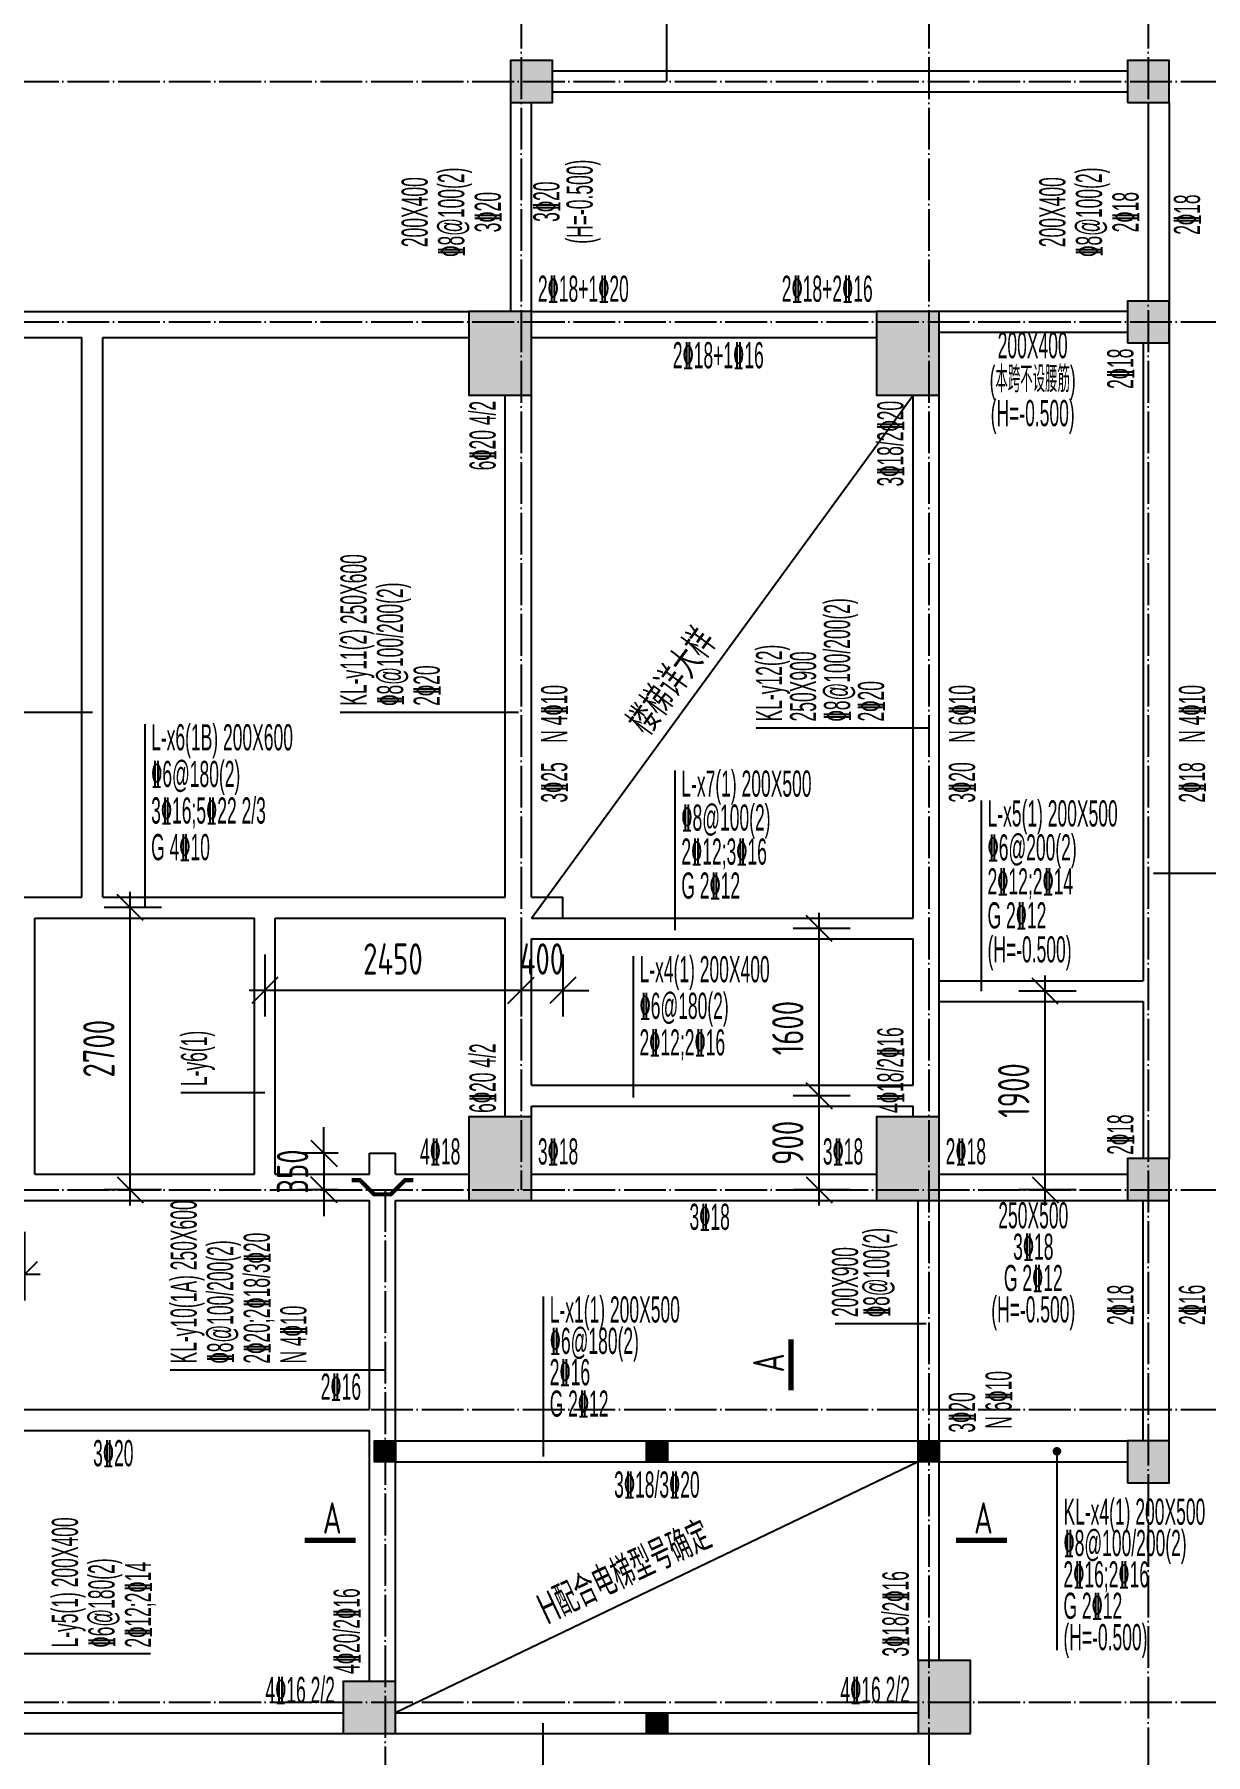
# Model space of a CAD drawing. Extents: x -441005 to 725361, y -182459 to 319313.
# Drawn here: x 336146 to 347348, y -163800 to -147350 of the extents above; entities that cross this region are included whole.
import ezdxf
from ezdxf.enums import TextEntityAlignment as Align

# ---------------------------------------------------------------- set-up
doc = ezdxf.new("R2010")
doc.units = 0
doc.header["$LTSCALE"] = 100
doc.linetypes.add('DOTE', pattern=[2.42, 2, -0.2, 0.02, -0.2])
doc.layers.get('0').update_dxf_attribs({"linetype": 'CONTINUOUS'})
doc.layers.get('Defpoints').update_dxf_attribs({"linetype": 'CONTINUOUS'})
for name, color, linetype in [('BEAM_CON', 4, 'CONTINUOUS'), ('B板筋标注', 7, 'CONTINUOUS'), ('B板细部尺寸标注', 9, 'CONTINUOUS'), ('COLU', 7, 'CONTINUOUS'), ('DOTE', 8, 'DOTE'), ('GZ', 2, 'CONTINUOUS'), ('T模板通用标注', 7, 'CONTINUOUS'), ('吊筋', 1, 'CONTINUOUS'), ('梁平法1', 3, 'CONTINUOUS'), ('梁平法2', 8, 'CONTINUOUS')]:
    doc.layers.add(name, color=color, linetype=linetype)
doc.styles.add('DIM_FONT', font='tssdeng.shx', dxfattribs={"width": 0.7, "bigfont": '1.shx'})
doc.styles.add('TSSD_Rein', font='Tssdeng.shx', dxfattribs={"width": 0.7, "bigfont": '1.shx'})
doc.styles.add('梁平法', font='xxxxx.shx', dxfattribs={"bigfont": 'dxfs.shx'})
doc.dimstyles.new('normal', dxfattribs={"dimtxt": 300, "dimasz": 1, "dimexe": 250, "dimexo": 300, "dimgap": 150, "dimtad": 1, "dimdec": 0, "dimzin": 0, "dimdsep": 46, "dimtxsty": 'DIM_FONT', "dimblk": '_DIMX', "dimblk1": '_DIMX', "dimblk2": '_DIMX', "dimcen": 0.09, "dimclrt": 7, "dimadec": 0, "dimazin": 0, "dimtfac": 1, "dimtdec": 0, "dimtix": 1, "dimtmove": 2, "dimatfit": 3, "dimldrblk": '_DIMX', "dimfxl": 0, "dimtolj": 1, "dimtzin": 0, "dimarcsym": 0})

# ---------------------------------------------------------------- blocks, each defined once
blk = doc.blocks.new('_OBLIQUE')
at = {"color": 0, "linetype": 'ByBlock'}
blk.add_line((-0.5, -0.5), (0.5, 0.5), dxfattribs=at)
blk = doc.blocks.new('*D2799')
at = {"layer": 'B板细部尺寸标注', "color": 0, "lineweight": -2}
for p, q in [((337062, -158550), (337062, -155550)), ((337360, -155700), (336812, -155700)), ((337360, -158400), (336812, -158400))]:
    blk.add_line(p, q, dxfattribs=at)
at = {"layer": 'Defpoints', "color": 0}
for p in [(337062, -155700), (337660, -155700), (337660, -158400)]:
    blk.add_point(p, dxfattribs=at)
at = {"layer": 'B板细部尺寸标注', "color": 0, "lineweight": -2, "xscale": 250, "yscale": 250, "zscale": 250}
for p, rotation in [((337062, -155700), 90), ((337062, -158400), 270)]:
    blk.add_blockref('_OBLIQUE', p, dxfattribs=dict(at, rotation=rotation))
at = {"layer": 'B板细部尺寸标注', "color": 7, "insert": (336762, -157050), "char_height": 300, "attachment_point": 5, "rotation": 90, "style": 'DIM_FONT'}
blk.add_mtext('\\A1;2700', dxfattribs=at)
blk = doc.blocks.new('_DIMX')
blk.add_line((-150, 0), (150, 0))
at = {"const_width": 50}
blk.add_lwpolyline([(-70, -70), (70, 70)], dxfattribs=at)
blk = doc.blocks.new('*D2800')
at = {"layer": 'B板细部尺寸标注', "color": 0, "lineweight": -2}
for p, q in [((338915, -158050), (338915, -157800)), ((339050, -158050), (338665, -158050)), ((338915, -158050), (338915, -158400)), ((339050, -158400), (338665, -158400)), ((338915, -158400), (338915, -158650))]:
    blk.add_line(p, q, dxfattribs=at)
at = {"layer": 'Defpoints', "color": 0}
for p in [(339350, -158050), (338915, -158400), (339350, -158400)]:
    blk.add_point(p, dxfattribs=at)
at = {"layer": 'B板细部尺寸标注', "color": 0, "lineweight": -2, "xscale": 250, "yscale": 250, "zscale": 250}
for p, rotation in [((338915, -158050), 270), ((338915, -158400), 90)]:
    blk.add_blockref('_OBLIQUE', p, dxfattribs=dict(at, rotation=rotation))
at = {"layer": 'B板细部尺寸标注', "color": 7, "insert": (338615, -158225), "char_height": 300, "attachment_point": 5, "rotation": 90, "style": 'DIM_FONT'}
blk.add_mtext('\\A1;350', dxfattribs=at)
blk = doc.blocks.new('*D2803')
at = {"layer": 'B板细部尺寸标注', "color": 0, "lineweight": -2}
for p, q in [((343652, -158550), (343652, -157350)), ((343949, -157500), (343402, -157500)), ((343949, -158400), (343402, -158400))]:
    blk.add_line(p, q, dxfattribs=at)
at = {"layer": 'Defpoints', "color": 0}
for p in [(343652, -157500), (344249, -157500), (344249, -158400)]:
    blk.add_point(p, dxfattribs=at)
at = {"layer": 'B板细部尺寸标注', "color": 0, "lineweight": -2, "xscale": 250, "yscale": 250, "zscale": 250}
for p, rotation in [((343652, -157500), 90), ((343652, -158400), 270)]:
    blk.add_blockref('_OBLIQUE', p, dxfattribs=dict(at, rotation=rotation))
at = {"layer": 'B板细部尺寸标注', "color": 7, "insert": (343352, -157950), "char_height": 300, "attachment_point": 5, "rotation": 90, "style": 'DIM_FONT'}
blk.add_mtext('\\A1;900', dxfattribs=at)
blk = doc.blocks.new('*D2804')
at = {"layer": 'B板细部尺寸标注', "color": 0, "lineweight": -2}
for p, q in [((343652, -157650), (343652, -155750)), ((343949, -155900), (343402, -155900)), ((343949, -157500), (343402, -157500))]:
    blk.add_line(p, q, dxfattribs=at)
at = {"layer": 'Defpoints', "color": 0}
for p in [(343652, -155900), (344249, -155900), (344249, -157500)]:
    blk.add_point(p, dxfattribs=at)
at = {"layer": 'B板细部尺寸标注', "color": 0, "lineweight": -2, "xscale": 250, "yscale": 250, "zscale": 250}
for p, rotation in [((343652, -155900), 90), ((343652, -157500), 270)]:
    blk.add_blockref('_OBLIQUE', p, dxfattribs=dict(at, rotation=rotation))
at = {"layer": 'B板细部尺寸标注', "color": 7, "insert": (343352, -156853), "char_height": 300, "attachment_point": 5, "rotation": 90, "style": 'DIM_FONT'}
blk.add_mtext('\\A1;1600', dxfattribs=at)
blk = doc.blocks.new('*D2805')
at = {"layer": 'B板细部尺寸标注', "color": 0, "lineweight": -2}
for p, q in [((345813, -158550), (345813, -156350)), ((346111, -156500), (345563, -156500)), ((346111, -158400), (345563, -158400))]:
    blk.add_line(p, q, dxfattribs=at)
at = {"layer": 'Defpoints', "color": 0}
for p in [(345813, -156500), (346411, -156500), (346411, -158400)]:
    blk.add_point(p, dxfattribs=at)
at = {"layer": 'B板细部尺寸标注', "color": 0, "lineweight": -2, "xscale": 250, "yscale": 250, "zscale": 250}
for p, rotation in [((345813, -156500), 90), ((345813, -158400), 270)]:
    blk.add_blockref('_OBLIQUE', p, dxfattribs=dict(at, rotation=rotation))
at = {"layer": 'B板细部尺寸标注', "color": 7, "insert": (345513, -157450), "char_height": 300, "attachment_point": 5, "rotation": 90, "style": 'DIM_FONT'}
blk.add_mtext('\\A1;1900', dxfattribs=at)
blk = doc.blocks.new('*D2812')
at = {"layer": 'B板细部尺寸标注', "color": 0, "lineweight": -2}
for p, q in [((333600, -158800), (333600, -159459)), ((336050, -158800), (336050, -159459)), ((336200, -159209), (333450, -159209))]:
    blk.add_line(p, q, dxfattribs=at)
at = {"layer": 'Defpoints', "color": 0}
for p in [(333600, -158500), (336050, -158500), (333600, -159209)]:
    blk.add_point(p, dxfattribs=at)
at = {"layer": 'B板细部尺寸标注', "color": 0, "lineweight": -2, "xscale": 250, "yscale": 250, "zscale": 250, "rotation": 180}
blk.add_blockref('_OBLIQUE', (333600, -159209), dxfattribs=at)
at = {"layer": 'B板细部尺寸标注', "color": 0, "lineweight": -2, "xscale": 250, "yscale": 250, "zscale": 250}
blk.add_blockref('_OBLIQUE', (336050, -159209), dxfattribs=at)
at = {"layer": 'B板细部尺寸标注', "color": 7, "insert": (334825, -158909), "char_height": 300, "attachment_point": 5, "style": 'DIM_FONT'}
blk.add_mtext('\\A1;2450', dxfattribs=at)
blk = doc.blocks.new('*D2813')
at = {"layer": 'B板细部尺寸标注', "color": 0, "lineweight": -2}
for p, q in [((338350, -156150), (338350, -156742)), ((340800, -156150), (340800, -156742)), ((340950, -156492), (338200, -156492))]:
    blk.add_line(p, q, dxfattribs=at)
at = {"layer": 'Defpoints', "color": 0}
for p in [(338350, -155850), (340800, -155850), (338350, -156492)]:
    blk.add_point(p, dxfattribs=at)
at = {"layer": 'B板细部尺寸标注', "color": 0, "lineweight": -2, "xscale": 250, "yscale": 250, "zscale": 250, "rotation": 180}
blk.add_blockref('_OBLIQUE', (338350, -156492), dxfattribs=at)
at = {"layer": 'B板细部尺寸标注', "color": 0, "lineweight": -2, "xscale": 250, "yscale": 250, "zscale": 250}
blk.add_blockref('_OBLIQUE', (340800, -156492), dxfattribs=at)
at = {"layer": 'B板细部尺寸标注', "color": 7, "insert": (339575, -156192), "char_height": 300, "attachment_point": 5, "style": 'DIM_FONT'}
blk.add_mtext('\\A1;2450', dxfattribs=at)
blk = doc.blocks.new('layisuixin-point')
blk.add_lwpolyline([(-0.25, 0, 0.5, 0.5, 1), (0.25, 0, 0.5, 0.5, 1)], format="xyseb", close=True)
blk = doc.blocks.new('*D3021')
at = {"layer": 'B板细部尺寸标注', "color": 0, "lineweight": -2}
for p, q in [((340800, -156150), (340800, -156742)), ((341200, -156150), (341200, -156742)), ((340800, -156492), (340550, -156492)), ((341200, -156492), (340800, -156492)), ((341200, -156492), (341450, -156492))]:
    blk.add_line(p, q, dxfattribs=at)
at = {"layer": 'Defpoints', "color": 0}
for p in [(340800, -155850), (341200, -155850), (340800, -156492)]:
    blk.add_point(p, dxfattribs=at)
at = {"layer": 'B板细部尺寸标注', "color": 0, "lineweight": -2, "xscale": 250, "yscale": 250, "zscale": 250}
blk.add_blockref('_OBLIQUE', (340800, -156492), dxfattribs=at)
at = {"layer": 'B板细部尺寸标注', "color": 0, "lineweight": -2, "xscale": 250, "yscale": 250, "zscale": 250, "rotation": 180}
blk.add_blockref('_OBLIQUE', (341200, -156492), dxfattribs=at)
at = {"layer": 'B板细部尺寸标注', "color": 7, "insert": (341000, -156192), "char_height": 300, "attachment_point": 5, "style": 'DIM_FONT'}
blk.add_mtext('\\A1;400', dxfattribs=at)

msp = doc.modelspace()

# ---------------------------------------------------------------- hatches: boundary and pattern name
at = {"layer": 'COLU'}
for points in [[(341100, -147600), (340700, -147600), (340700, -148000), (341100, -148000)], [(347000, -147600), (346600, -147600), (346600, -148000), (347000, -148000)], [(340900, -150800), (340900, -150000), (340300, -150000), (340300, -150800)], [(344800, -150800), (344800, -150000), (344200, -150000), (344200, -150800)], [(347000, -149900), (346600, -149900), (346600, -150300), (347000, -150300)], [(340900, -158500), (340900, -157700), (340300, -157700), (340300, -158500)], [(344800, -158500), (344800, -157700), (344200, -157700), (344200, -158500)], [(346600, -158500), (347000, -158500), (347000, -158100), (346600, -158100)], [(346600, -161200), (347000, -161200), (347000, -160800), (346600, -160800)], [(345100, -163600), (345100, -162900), (344600, -162900), (344600, -163600)], [(339600, -163600), (339600, -163100), (339100, -163100), (339100, -163600)]]:
    msp.add_hatch(color=251, dxfattribs=at).paths.add_polyline_path(points)
at = {"layer": 'GZ'}
for points in [[(339600, -161000), (339400, -161000), (339400, -160800), (339600, -160800)], [(342200, -161000), (342000, -161000), (342000, -160800), (342200, -160800)], [(344800, -161000), (344600, -161000), (344600, -160800), (344800, -160800)], [(342200, -163600), (342000, -163600), (342000, -163400), (342200, -163400)]]:
    msp.add_hatch(color=252, dxfattribs=at).paths.add_polyline_path(points)

# ---------------------------------------------------------------- linework, layer by layer
at = {"layer": 'BEAM_CON'}
for p, q in [((341100, -147700), (346600, -147700)), ((340700, -148000), (340700, -150000)), ((340900, -150000), (340900, -148000)), ((341100, -147900), (346600, -147900)), ((346800, -148000), (346800, -149900)), ((347000, -148000), (347000, -158100)), ((334100, -150000), (340300, -150000)), ((340900, -150000), (344200, -150000)), ((346600, -150000), (344800, -150000)), ((334100, -150250), (336600, -150250)), ((336600, -155600), (336600, -150250)), ((336800, -150250), (340300, -150250)), ((336800, -155600), (336800, -150250)), ((340900, -150250), (344200, -150250)), ((346600, -150200), (344800, -150200)), ((346750, -150300), (346750, -156400)), ((340650, -155600), (340650, -150800)), ((340900, -155600), (340900, -150800)), ((344550, -155800), (344550, -150800)), ((344800, -157700), (344800, -150800)), ((333750, -155600), (336600, -155600)), ((336800, -155600), (340650, -155600)), ((340900, -155600), (341200, -155600)), ((341200, -155800), (341200, -155600)), ((336150, -155800), (338250, -155800)), ((336150, -158250), (336150, -155800)), ((338250, -158250), (338250, -155800)), ((338450, -155800), (340650, -155800)), ((338450, -158250), (338450, -155800)), ((340650, -157700), (340650, -155800)), ((340900, -155800), (344550, -155800)), ((340900, -155800), (341200, -155800)), ((340900, -156000), (344550, -156000)), ((340900, -157400), (340900, -156000)), ((344550, -157400), (344550, -156000)), ((344800, -156400), (346750, -156400)), ((344800, -156600), (346750, -156600)), ((346750, -156600), (346750, -158100)), ((340900, -157400), (344550, -157400)), ((340900, -157600), (344550, -157600)), ((340900, -157700), (340900, -157600)), ((344550, -157700), (344550, -157600)), ((339350, -158250), (339350, -158050)), ((339350, -158050), (339600, -158050)), ((339600, -158250), (339600, -158050)), ((336150, -158250), (338250, -158250)), ((338450, -158250), (339350, -158250)), ((339600, -158250), (340300, -158250)), ((340900, -158250), (344200, -158250)), ((344800, -158250), (346600, -158250)), ((334100, -158500), (339350, -158500)), ((339350, -160500), (339350, -158500)), ((339600, -160800), (339600, -158500)), ((339600, -158500), (340300, -158500)), ((340900, -158500), (344200, -158500)), ((344600, -160800), (344600, -158500)), ((344800, -160800), (344800, -158500)), ((344800, -158500), (346600, -158500)), ((346750, -160800), (346750, -158500)), ((347000, -160800), (347000, -158500)), ((333750, -160500), (339350, -160500)), ((335900, -160700), (339350, -160700)), ((339350, -163100), (339350, -160700)), ((339600, -160800), (344600, -160800)), ((344800, -160800), (346600, -160800)), ((339600, -161000), (344600, -161000)), ((339600, -163100), (339600, -161000)), ((344600, -162900), (344600, -161000)), ((344800, -161000), (346600, -161000)), ((344800, -162900), (344800, -161000)), ((335900, -163400), (339100, -163400)), ((339600, -163400), (344600, -163400)), ((333950, -163600), (339100, -163600)), ((339600, -163600), (344600, -163600))]:
    msp.add_line(p, q, dxfattribs=at)
at = {"layer": 'B板筋标注', "color": 6}
msp.add_line((344600, -161000), (339600, -163400), dxfattribs=at)
at = {"layer": 'B板筋标注', "color": 2, "const_width": 50}
for points in [[(343381.9, -160318.3), (343381.9, -159830.2)], [(338730.7, -161751.9), (339218.8, -161751.9)], [(344959.4, -161751.9), (345447.5, -161751.9)]]:
    msp.add_lwpolyline(points, dxfattribs=at)
at = {"layer": 'COLU'}
for points in [[(340700, -148000), (341100, -148000), (341100, -147600), (340700, -147600)], [(346600, -148000), (347000, -148000), (347000, -147600), (346600, -147600)], [(340900, -150800), (340900, -150000), (340300, -150000), (340300, -150800)], [(344800, -150800), (344800, -150000), (344200, -150000), (344200, -150800)], [(346600, -150300), (347000, -150300), (347000, -149900), (346600, -149900)], [(340900, -158500), (340900, -157700), (340300, -157700), (340300, -158500)], [(344800, -158500), (344800, -157700), (344200, -157700), (344200, -158500)], [(346600, -158500), (347000, -158500), (347000, -158100), (346600, -158100)], [(346600, -161200), (347000, -161200), (347000, -160800), (346600, -160800)], [(345100, -163600), (345100, -162900), (344600, -162900), (344600, -163600)], [(339600, -163600), (339600, -163100), (339100, -163100), (339100, -163600)]]:
    msp.add_lwpolyline(points, close=True, dxfattribs=at)
at = {"layer": 'DOTE', "ltscale": 2}
for p, q in [((340800, -146600), (340800, -158400)), ((344700, -146600), (344700, -164700)), ((346800, -146600), (346800, -164700)), ((291450, -147800), (348800, -147800)), ((291450, -150100), (348800, -150100)), ((291450, -158400), (348800, -158400)), ((339500, -158400), (339500, -164700)), ((291450, -160500), (348800, -160500)), ((291450, -163300), (348800, -163300))]:
    msp.add_line(p, q, dxfattribs=at)
at = {"layer": 'GZ', "color": 2}
for points in [[(339600, -161000), (339400, -161000), (339400, -160800), (339600, -160800)], [(342200, -161000), (342000, -161000), (342000, -160800), (342200, -160800)], [(344800, -161000), (344600, -161000), (344600, -160800), (344800, -160800)], [(342200, -163600), (342000, -163600), (342000, -163400), (342200, -163400)]]:
    msp.add_lwpolyline(points, close=True, dxfattribs=at)
at = {"layer": 'T模板通用标注'}
msp.add_line((340900, -155800), (344550, -150800), dxfattribs=at)
at = {"layer": '吊筋', "const_width": 40}
msp.add_lwpolyline([(339179, -158307), (339259, -158307), (339395, -158443), (339555, -158443), (339691, -158307), (339771, -158307)], dxfattribs=at)
at = {"layer": '梁平法1'}
for p, q in [((342190.8, -146000), (342190.8, -147800)), ((337201.5, -153946.6), (337201.5, -155700)), ((342271.2, -154389.6), (342271.2, -155917.6)), ((345200, -154675), (345200, -156500)), ((341873, -156164.2), (341873, -157517.6)), ((341012.3, -159418.6), (341012.3, -160950)), ((345926.1, -160900), (345926.1, -162802)), ((341012.3, -165044.9), (341012.3, -163500))]:
    msp.add_line(p, q, dxfattribs=at)
at = {"layer": '梁平法2', "color": 6}
for p, q in [((334820.2, -153830.9), (336700, -153830.9)), ((339070.2, -153830.9), (340775, -153830.9)), ((343047.8, -153982.8), (344700, -153982.8)), ((346850, -155371.4), (348945, -155371.4)), ((337545.2, -157468.5), (338350, -157468.5)), ((343803.5, -159679.1), (344675, -159679.1)), ((337445.2, -160121.3), (339500, -160121.3)), ((337257.7, -162837.5), (335800, -162837.5))]:
    msp.add_line(p, q, dxfattribs=at)

# ---------------------------------------------------------------- block references
at = {"layer": '梁平法1', "xscale": 82.5, "yscale": 82.5, "zscale": 82.49999999999999}
msp.add_blockref('layisuixin-point', (345926.1, -160900), dxfattribs=at)

# ---------------------------------------------------------------- texts
at = {"layer": 'B板筋标注', "style": 'TSSD_Rein', "width": 0.7}
for rotation, p in [(90, (343317.5, -160144.9)), (360, (338904.1, -161687.5)), (360, (345132.9, -161687.5))]:
    msp.add_text('A', height=300, rotation=rotation, dxfattribs=at).set_placement(p)
at = {"layer": 'B板筋标注', "color": 2, "style": 'TSSD_Rein', "width": 0.7}
msp.add_text('H配合电梯型号确定', height=300, rotation=25.17352, dxfattribs=at).set_placement((341050, -162563.6))
at = {"layer": 'T模板通用标注', "style": 'TSSD_Rein', "width": 0.8}
msp.add_text('楼梯详大样', height=300, rotation=53.87056, dxfattribs=at).set_placement((342029.2, -154083.6))
at = {"layer": '梁平法1', "style": '梁平法', "width": 0.5}
for s, p in [('2%%13218+1%%13220', (340961.6, -149907.2)), ('L-x6(1B) 200X600', (337262.1, -154197)), ('%%1326@180(2)', (337262.1, -154547)), ('L-x7(1) 200X500', (342333.7, -154639.6)), ('3%%13216;5%%13222 2/3', (337262.1, -154897)), ('%%1328@100(2)', (342333.7, -154964.6)), ('L-x5(1) 200X500', (345262.5, -154925)), ('G 4%%13210', (337262.1, -155247)), ('2%%13212;3%%13216', (342333.7, -155289.6)), ('%%1326@200(2)', (345262.5, -155250)), ('G 2%%13212', (342333.7, -155614.6)), ('2%%13212;2%%13214', (345262.5, -155575)), ('G 2%%13212', (345262.5, -155900)), ('(H=-0.500)', (345262.5, -156225)), ('L-x4(1) 200X400', (341933.7, -156414.6)), ('%%1326@180(2)', (341933.7, -156764.6)), ('2%%13212;2%%13216', (341933.7, -157114.6)), ('3%%13218', (340961.6, -158157.2)), ('3%%13218', (343687.2, -158157.2)), ('2%%13218', (344861.6, -158157.2)), ('3%%13218', (342411.6, -158782.2)), ('L-x1(1) 200X500', (341074.8, -159668.6)), ('%%1326@180(2)', (341074.8, -159968.6)), ('2%%13216', (341074.8, -160268.6)), ('G 2%%13212', (341074.8, -160568.6)), ('KL-x4(1) 200X500', (345988.6, -161602)), ('%%1328@100/200(2)', (345988.6, -161902)), ('2%%13216;2%%13216', (345988.6, -162202)), ('G 2%%13212', (345988.6, -162502)), ('(H=-0.500)', (345988.6, -162802))]:
    msp.add_text(s, height=250, dxfattribs=at).set_placement(p)
for s, p in [('2%%13218+2%%13216', (344163.8, -149907.2)), ('4%%13218', (340220.1, -158157.2)), ('2%%13216', (339270.1, -160407.2)), ('4%%13216 2/2', (339020.1, -163307.2)), ('4%%13216 2/2', (344520.1, -163307.2))]:
    msp.add_text(s, height=250, dxfattribs=at).set_placement(p, align=Align.RIGHT)
for s, p in [('2%%13218+1%%13216', (342687, -150542.8)), ('3%%13220', (336900, -161042.8)), ('3%%13218/3%%13220', (342100, -161342.8))]:
    msp.add_text(s, height=250, dxfattribs=at).set_placement(p, align=Align.CENTER)
for s, p in [('200X400', (345694.2, -150521.6)), ('(本跨不设腰筋)', (345694.2, -150846.6)), ('(H=-0.500)', (345694.2, -151171.6)), ('250X500', (345700, -158842.8)), ('3%%13218', (345700, -159142.8)), ('G 2%%13212', (345700, -159442.8)), ('(H=-0.500)', (345700, -159742.8))]:
    msp.add_text(s, height=250, dxfattribs=at).set_placement(p, align=Align.BOTTOM_CENTER)
at = {"layer": '梁平法2', "color": 6, "style": '梁平法', "width": 0.5}
for s, p in [('%%1328@100(2)', (340257.2, -149050)), ('%%1328@100(2)', (346357.2, -149050)), ('200X400', (339907.2, -149050)), ('3%%13220', (340607.2, -149050)), ('200X400', (346007.2, -149050)), ('2%%13218', (346707.2, -149050)), ('3%%13225    N 4%%13210', (341242.8, -154134.1)), ('3%%13220    N 6%%13210', (345142.8, -154134.1)), ('2%%13218    N 4%%13210', (347342.8, -154134.1)), ('2%%13218', (346657.2, -159500)), ('2%%13216', (347342.8, -159500)), ('N 6%%13210', (345492.8, -160409.1)), ('3%%13220', (345142.8, -160528.3))]:
    msp.add_text(s, height=250, rotation=90, dxfattribs=at).set_placement(p, align=Align.CENTER)
for s, p in [('(H=-0.500)', (341560.4, -148950)), ('3%%13220', (341242.8, -148950)), ('2%%13218', (347370, -149073.3))]:
    msp.add_text(s, height=250, rotation=90, dxfattribs=at).set_placement(p, align=Align.BOTTOM_CENTER)
for s, p in [('2%%13218', (346657.2, -150354.6)), ('6%%13220 4/2', (340557.2, -150854.6)), ('3%%13218/2%%13220', (344457.2, -150854.6))]:
    msp.add_text(s, height=250, rotation=90, dxfattribs=at).set_placement(p, align=Align.RIGHT)
for s, p in [('KL-y11(2) 250X600', (339322.8, -153770.3)), ('%%1328@100/200(2)', (339672.8, -153770.3)), ('%%1328@100/200(2)', (343947.8, -153920.3)), ('KL-y12(2)', (343297.8, -153920.3)), ('250X900', (343622.8, -153920.3)), ('2%%13220', (340022.8, -153770.3)), ('2%%13220', (344272.8, -153920.3)), ('L-y6(1)', (337797.8, -157407.8)), ('4%%13218/2%%13216', (344457.2, -157664)), ('6%%13220 4/2', (340557.2, -157664)), ('2%%13218', (346657.2, -158064)), ('KL-y10(1A) 250X600', (337697.8, -160060.6)), ('%%1328@100/200(2)', (338047.8, -160060.6)), ('2%%13220;2%%13218/3%%13220', (338397.8, -160060.6)), ('%%1328@100(2)', (344324.6, -159616.6)), ('200X900', (344024.6, -159616.6)), ('N 4%%13210', (338747.8, -160060.6)), ('L-y5(1) 200X400', (336562, -162776.8)), ('%%1326@180(2)', (336912, -162776.8)), ('2%%13212;2%%13214', (337262, -162776.8)), ('3%%13218/2%%13216', (344507.2, -162864)), ('4%%13220/2%%13216', (339257.2, -163028.9))]:
    msp.add_text(s, height=250, rotation=90, dxfattribs=at).set_placement(p)

# ---------------------------------------------------------------- dimensions: what is measured, and where the dimension line sits
at = {"layer": 'B板细部尺寸标注'}
for p1, p2, picture, middle in [((337659.8, -158400), (337659.8, -155700), '*D2799', (336761.9, -157050)), ((346411.2, -158400), (346411.2, -156500), '*D2805', (345513.3, -157450)), ((344249.4, -158400), (344249.4, -157500), '*D2803', (343351.6, -157950))]:
    dim = msp.add_aligned_dim(p1=p1, p2=p2, distance=597.8, dimstyle='normal', override={"dimasz": 250, "dimblk1": 'OBLIQUE', "dimblk2": 'OBLIQUE', "dimsah": 1, "dimdle": 150}, dxfattribs=at)
    dim.commit()
    dim.dimension.update_dxf_attribs({"geometry": picture, "text_midpoint": middle})
dim = msp.add_linear_dim(base=(343651.6, -155900), p1=(344249.4, -157500), p2=(344249.4, -155900), angle=90, dimstyle='normal', override={"dimasz": 250, "dimblk1": 'OBLIQUE', "dimblk2": 'OBLIQUE', "dimsah": 1, "dimdle": 150}, dxfattribs=at)
dim.commit()
dim.dimension.update_dxf_attribs({"geometry": '*D2804', "text_midpoint": (343351.6, -156853.4), "dimtype": 161})
for base, p1, p2, picture, middle in [((338350, -156492.2), (340800, -155850), (338350, -155850), '*D2813', (339575, -156192.2)), ((340800, -156492.2), (341200, -155850), (340800, -155850), '*D3021', (341000, -156192.2)), ((333600, -159209.2), (336050, -158500), (333600, -158500), '*D2812', (334825, -158909.2))]:
    dim = msp.add_linear_dim(base=base, p1=p1, p2=p2, dimstyle='normal', override={"dimasz": 250, "dimblk1": 'OBLIQUE', "dimblk2": 'OBLIQUE', "dimsah": 1, "dimdle": 150}, dxfattribs=at)
    dim.commit()
    dim.dimension.update_dxf_attribs({"geometry": picture, "text_midpoint": middle})
dim = msp.add_linear_dim(base=(338914.9, -158400), p1=(339350, -158050), p2=(339350, -158400), angle=90, dimstyle='normal', override={"dimasz": 250, "dimblk1": 'OBLIQUE', "dimblk2": 'OBLIQUE', "dimsah": 1, "dimdle": 150}, dxfattribs=at)
dim.commit()
dim.dimension.update_dxf_attribs({"geometry": '*D2800', "text_midpoint": (338614.9, -158225)})

doc.saveas('drawing.dxf')
